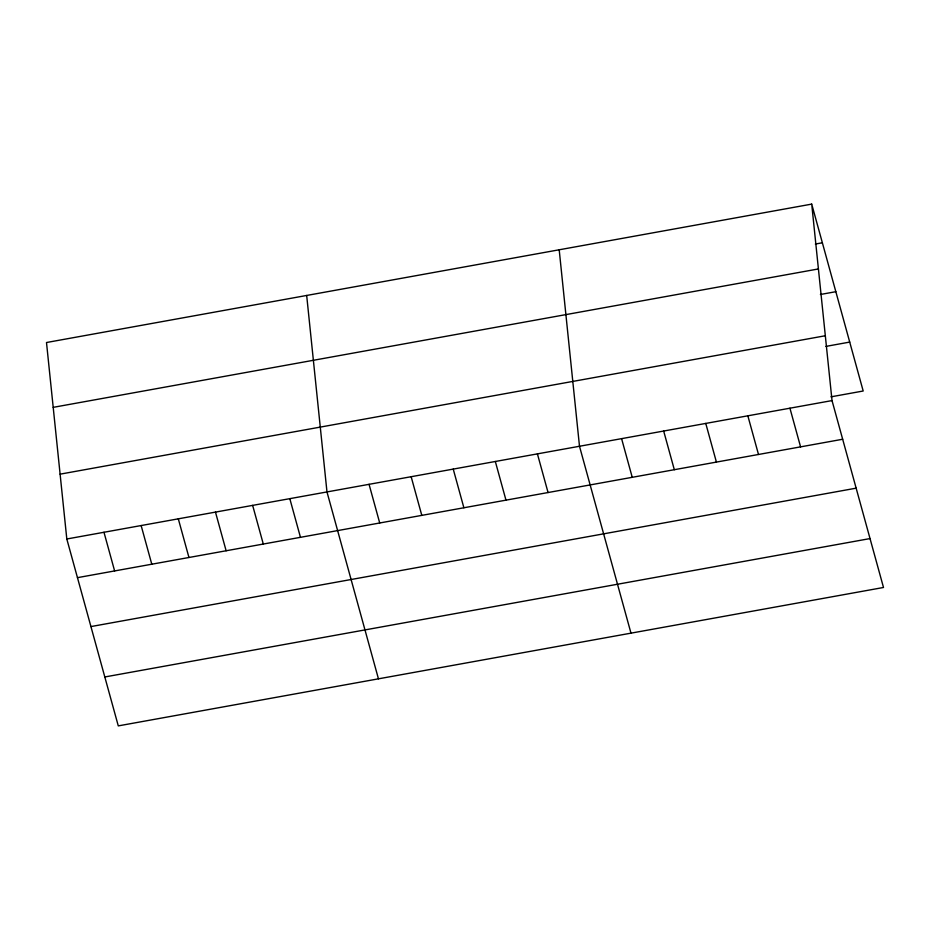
<?xml version="1.0" encoding="UTF-8"?>
<svg xmlns="http://www.w3.org/2000/svg" width="930" height="930" viewBox="0 0 930 930"><rect width="100%" height="100%" fill="white"/><g stroke="black" fill="none" stroke-linecap="round" stroke-linejoin="round"><path stroke-width="1.4" d="M811.716 204.112L46.5 342.519L66.809 538.993L118.284 725.888L883.5 587.481L832.025 400.586L811.716 204.112L863.191 391.007L830.932 396.843M815.354 244.044L822.364 242.777M53.196 407.352L818.412 268.944M820.411 294.485L835.838 291.695M60.101 474.161L825.317 335.753M825.875 346.402L849.718 342.089M66.809 538.993L832.025 400.586M77.457 577.658L842.673 439.251M90.931 626.576L856.146 488.169M104.811 676.97L870.027 538.575M789.93 408.2L800.579 446.865M747.848 415.815L758.496 454.479M705.765 423.429L716.414 462.094M663.671 431.043L674.32 469.708M621.589 438.646L632.237 477.311M630.982 633.156L579.495 446.261L559.197 249.786M537.412 453.875L548.061 492.54M495.33 461.489L505.978 500.154M453.236 469.104L463.884 507.768M411.153 476.706L421.801 515.371M369.059 484.321L379.719 522.986M378.452 678.83L326.976 491.935L306.679 295.461M289.811 498.654L300.46 537.319M252.646 505.385L263.295 544.05M215.469 512.105L226.13 550.769M178.304 518.824L188.953 557.489M141.139 525.543L151.788 564.208M103.974 532.274L114.623 570.939"/></g></svg>
